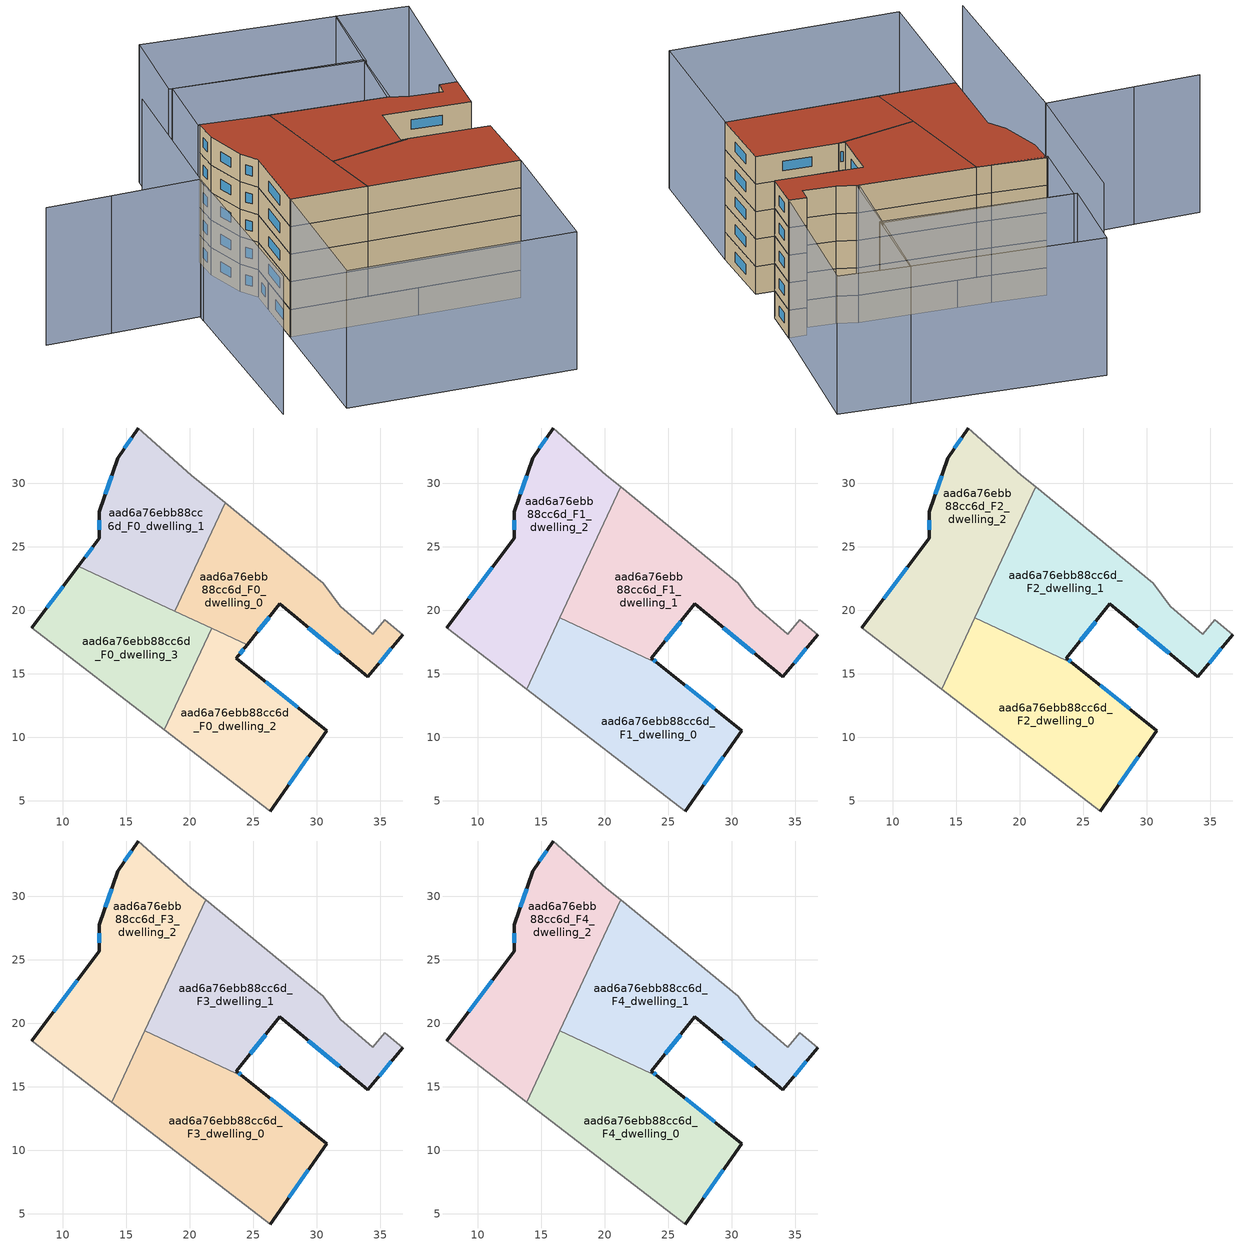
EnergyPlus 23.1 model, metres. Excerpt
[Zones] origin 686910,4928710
aad6a76ebb88cc6d_F0_dwelling_0
 floor ground (EU_floor_Construction): 30.51,22.11 31.87,20.33 34.41,18.1 35.36,19.25 36.78,18.08 34.02,14.75 27.1,20.5 24.53,17.28 18.83,19.94 22.79,28.46 z0
 wall outside (EU_wall_Construction): 24.53,17.28 27.1,20.5 34.02,14.75 36.78,18.08 z0:3
 wall to aad6a76ebb88cc6d_F0_dwelling_1 (EU_wall_Construction): 22.79,28.46 18.83,19.94 z0:3
 wall adiabatic (EU_wall_Construction): 36.78,18.08 35.36,19.25 34.41,18.1 31.87,20.33 30.51,22.11 22.79,28.46 z0:3
 wall to aad6a76ebb88cc6d_F0_dwelling_3 (EU_wall_Construction): 18.83,19.94 21.74,18.58 z0:3
 wall to aad6a76ebb88cc6d_F0_dwelling_2 (EU_wall_Construction): 21.74,18.58 24.53,17.28 z0:3
 window (EU_Window_Construction): 34.92,15.83 35.88,17 / 29.35,18.63 31.77,16.62 / 25.37,18.33 26.26,19.45 z0.98:2.02
aad6a76ebb88cc6d_F0_dwelling_1
 floor ground (EU_floor_Construction): 20.15,30.64 22.79,28.46 18.83,19.94 11.24,23.47 12.91,25.68 12.91,27.76 14.34,31.97 15.96,34.35 z0
 wall outside (EU_wall_Construction): 15.96,34.35 14.34,31.97 12.91,27.76 12.91,25.68 11.24,23.47 z0:3
 wall adiabatic (EU_wall_Construction): 22.79,28.46 20.15,30.64 15.96,34.35 z0:3
 wall to aad6a76ebb88cc6d_F0_dwelling_3 (EU_wall_Construction): 11.24,23.47 18.83,19.94 z0:3
 window (EU_Window_Construction): 13.87,30.6 13.37,29.13 / 15.43,33.57 14.86,32.74 / 12.36,24.96 11.78,24.19 / 12.91,27.08 12.91,26.35 z0.98:2.02
aad6a76ebb88cc6d_F0_dwelling_2
 floor ground (EU_floor_Construction): 24.53,17.28 23.69,16.23 30.82,10.53 26.34,4.2 18.02,10.59 21.74,18.58 z0
 wall outside (EU_wall_Construction): 26.34,4.2 30.82,10.53 23.69,16.23 24.53,17.28 z0:3
 wall to aad6a76ebb88cc6d_F0_dwelling_3 (EU_wall_Construction): 21.74,18.58 18.02,10.59 z0:3
 wall adiabatic (EU_wall_Construction): 18.02,10.59 26.34,4.2 z0:3
 window (EU_Window_Construction): 23.96,16.57 24.26,16.94 / 28.5,12.38 26.01,14.37 / 27.79,6.26 29.36,8.47 z0.98:2.02
aad6a76ebb88cc6d_F0_dwelling_3
 floor ground (EU_floor_Construction): 21.74,18.58 18.02,10.59 7.58,18.62 11.24,23.47 z0
 wall outside (EU_wall_Construction): 11.24,23.47 7.58,18.62 z0:3
 wall adiabatic (EU_wall_Construction): 7.58,18.62 18.02,10.59 z0:3
 window (EU_Window_Construction): 10.05,21.89 8.77,20.2 z0.98:2.02
aad6a76ebb88cc6d_F1_dwelling_0
 floor to aad6a76ebb88cc6d_F0_dwelling_2 (EU_floor_Construction): 30.82,10.53 26.34,4.2 18.02,10.59 21.12,17.25 24.22,15.8 z3
 floor to aad6a76ebb88cc6d_F0_dwelling_3 (EU_floor_Construction): 21.12,17.25 18.02,10.59 13.86,13.79 16.47,19.41 z3
 wall outside (EU_wall_Construction): 26.34,4.2 30.82,10.53 24.22,15.8 z3:6
 wall adiabatic (EU_wall_Construction): 13.86,13.79 26.34,4.2 z3:6
 wall to aad6a76ebb88cc6d_F1_dwelling_1 (EU_wall_Construction): 24.22,15.8 16.47,19.41 z3:6
 wall to aad6a76ebb88cc6d_F1_dwelling_2 (EU_wall_Construction): 16.47,19.41 13.86,13.79 z3:6
 window (EU_Window_Construction): 28.67,12.24 26.36,14.09 / 27.79,6.26 29.36,8.47 z3.98:5.02
aad6a76ebb88cc6d_F1_dwelling_1
 floor to aad6a76ebb88cc6d_F0_dwelling_0 (EU_floor_Construction): 30.51,22.11 31.87,20.33 34.41,18.1 35.36,19.25 36.78,18.08 34.02,14.75 27.1,20.5 24.53,17.28 18.83,19.94 22.79,28.46 z3
 floor to aad6a76ebb88cc6d_F0_dwelling_1 (EU_floor_Construction): 22.79,28.46 18.83,19.94 17.09,20.75 21.26,29.72 z3
 floor to aad6a76ebb88cc6d_F0_dwelling_2 (EU_floor_Construction): 24.53,17.28 23.69,16.23 24.22,15.8 21.12,17.25 21.74,18.58 z3
 floor to aad6a76ebb88cc6d_F0_dwelling_3 (EU_floor_Construction): 21.74,18.58 21.12,17.25 16.47,19.41 17.09,20.75 z3
 wall outside (EU_wall_Construction): 24.22,15.8 23.69,16.23 27.1,20.5 34.02,14.75 36.78,18.08 z3:6
 wall adiabatic (EU_wall_Construction): 36.78,18.08 35.36,19.25 34.41,18.1 31.87,20.33 30.51,22.11 21.27,29.72 z3:6
 wall to aad6a76ebb88cc6d_F1_dwelling_2 (EU_wall_Construction): 21.27,29.72 16.47,19.41 z3:6
 window (EU_Window_Construction): 34.92,15.83 35.88,17 / 29.35,18.63 31.77,16.62 / 24.8,17.62 25.99,19.11 / 24.05,15.94 23.86,16.09 z3.98:5.02
aad6a76ebb88cc6d_F1_dwelling_2
 floor to aad6a76ebb88cc6d_F0_dwelling_1 (EU_floor_Construction): 20.15,30.64 21.26,29.72 17.09,20.75 11.24,23.47 12.91,25.68 12.91,27.76 14.34,31.97 15.96,34.35 z3
 floor to aad6a76ebb88cc6d_F0_dwelling_3 (EU_floor_Construction): 17.09,20.75 13.86,13.79 7.58,18.62 11.24,23.47 z3
 wall outside (EU_wall_Construction): 15.96,34.35 14.34,31.97 12.91,27.76 12.91,25.68 7.58,18.62 z3:6
 wall adiabatic (EU_wall_Construction): 21.27,29.72 20.15,30.64 15.96,34.35 / 7.58,18.62 13.86,13.79 z3:6
 window (EU_Window_Construction): 13.87,30.6 13.37,29.13 / 15.43,33.57 14.86,32.74 / 11.17,23.38 9.31,20.91 / 12.91,27.08 12.91,26.35 z3.98:5.02
aad6a76ebb88cc6d_F2_dwelling_0
 floor to aad6a76ebb88cc6d_F1_dwelling_0 (EU_floor_Construction): 24.22,15.8 30.82,10.53 26.34,4.2 13.86,13.79 16.47,19.41 z6
 wall outside (EU_wall_Construction): 26.34,4.2 30.82,10.53 24.22,15.8 z6:9
 wall adiabatic (EU_wall_Construction): 13.86,13.79 26.34,4.2 z6:9
 wall to aad6a76ebb88cc6d_F2_dwelling_1 (EU_wall_Construction): 24.22,15.8 16.47,19.41 z6:9
 wall to aad6a76ebb88cc6d_F2_dwelling_2 (EU_wall_Construction): 16.47,19.41 13.86,13.79 z6:9
 window (EU_Window_Construction): 28.67,12.24 26.36,14.09 / 27.79,6.26 29.36,8.47 z6.98:8.02
aad6a76ebb88cc6d_F2_dwelling_1
 floor to aad6a76ebb88cc6d_F1_dwelling_1 (EU_floor_Construction): 30.51,22.11 31.87,20.33 34.41,18.1 35.36,19.25 36.78,18.08 34.02,14.75 27.1,20.5 23.69,16.23 24.22,15.8 16.47,19.41 21.27,29.72 z6
 wall outside (EU_wall_Construction): 24.22,15.8 23.69,16.23 27.1,20.5 34.02,14.75 36.78,18.08 z6:9
 wall adiabatic (EU_wall_Construction): 36.78,18.08 35.36,19.25 34.41,18.1 31.87,20.33 30.51,22.11 21.27,29.72 z6:9
 wall to aad6a76ebb88cc6d_F2_dwelling_2 (EU_wall_Construction): 21.27,29.72 16.47,19.41 z6:9
 window (EU_Window_Construction): 34.92,15.83 35.88,17 / 29.35,18.63 31.77,16.62 / 24.8,17.62 25.99,19.11 / 24.05,15.94 23.86,16.09 z6.98:8.02
aad6a76ebb88cc6d_F2_dwelling_2
 floor to aad6a76ebb88cc6d_F1_dwelling_2 (EU_floor_Construction): 20.15,30.64 21.27,29.72 13.86,13.79 7.58,18.62 12.91,25.68 12.91,27.76 14.34,31.97 15.96,34.35 z6
 wall outside (EU_wall_Construction): 15.96,34.35 14.34,31.97 12.91,27.76 12.91,25.68 7.58,18.62 z6:9
 wall adiabatic (EU_wall_Construction): 21.27,29.72 20.15,30.64 15.96,34.35 / 7.58,18.62 13.86,13.79 z6:9
 window (EU_Window_Construction): 13.87,30.6 13.37,29.13 / 15.43,33.57 14.86,32.74 / 11.17,23.38 9.31,20.91 / 12.91,27.08 12.91,26.35 z6.98:8.02
aad6a76ebb88cc6d_F3_dwelling_0
 floor to aad6a76ebb88cc6d_F2_dwelling_0 (EU_floor_Construction): 24.22,15.8 30.82,10.53 26.34,4.2 13.86,13.79 16.47,19.41 z9
 wall outside (EU_wall_Construction): 26.34,4.2 30.82,10.53 24.22,15.8 z9:12
 wall adiabatic (EU_wall_Construction): 13.86,13.79 26.34,4.2 z9:12
 wall to aad6a76ebb88cc6d_F3_dwelling_1 (EU_wall_Construction): 24.22,15.8 16.47,19.41 z9:12
 wall to aad6a76ebb88cc6d_F3_dwelling_2 (EU_wall_Construction): 16.47,19.41 13.86,13.79 z9:12
 window (EU_Window_Construction): 28.67,12.24 26.36,14.09 / 27.79,6.26 29.36,8.47 z9.98:11.02
aad6a76ebb88cc6d_F3_dwelling_1
 floor to aad6a76ebb88cc6d_F2_dwelling_1 (EU_floor_Construction): 30.51,22.11 31.87,20.33 34.41,18.1 35.36,19.25 36.78,18.08 34.02,14.75 27.1,20.5 23.69,16.23 24.22,15.8 16.47,19.41 21.27,29.72 z9
 wall outside (EU_wall_Construction): 24.22,15.8 23.69,16.23 27.1,20.5 34.02,14.75 36.78,18.08 z9:12
 wall adiabatic (EU_wall_Construction): 36.78,18.08 35.36,19.25 34.41,18.1 31.87,20.33 30.51,22.11 21.27,29.72 z9:12
 wall to aad6a76ebb88cc6d_F3_dwelling_2 (EU_wall_Construction): 21.27,29.72 16.47,19.41 z9:12
 window (EU_Window_Construction): 34.92,15.83 35.88,17 / 29.35,18.63 31.77,16.62 / 24.8,17.62 25.99,19.11 / 24.05,15.94 23.86,16.09 z9.98:11.02
aad6a76ebb88cc6d_F3_dwelling_2
 floor to aad6a76ebb88cc6d_F2_dwelling_2 (EU_floor_Construction): 20.15,30.64 21.27,29.72 13.86,13.79 7.58,18.62 12.91,25.68 12.91,27.76 14.34,31.97 15.96,34.35 z9
 wall outside (EU_wall_Construction): 15.96,34.35 14.34,31.97 12.91,27.76 12.91,25.68 7.58,18.62 z9:12
 wall adiabatic (EU_wall_Construction): 21.27,29.72 20.15,30.64 15.96,34.35 / 7.58,18.62 13.86,13.79 z9:12
 window (EU_Window_Construction): 13.87,30.6 13.37,29.13 / 15.43,33.57 14.86,32.74 / 11.17,23.38 9.31,20.91 / 12.91,27.08 12.91,26.35 z9.98:11.02
aad6a76ebb88cc6d_F4_dwelling_0
 floor to aad6a76ebb88cc6d_F3_dwelling_0 (EU_floor_Construction): 24.22,15.8 30.82,10.53 26.34,4.2 13.86,13.79 16.47,19.41 z12
 wall outside (EU_wall_Construction): 26.34,4.2 30.82,10.53 24.22,15.8 z12:15
 wall adiabatic (EU_wall_Construction): 13.86,13.79 26.34,4.2 z12:15
 wall to aad6a76ebb88cc6d_F4_dwelling_1 (EU_wall_Construction): 24.22,15.8 16.47,19.41 z12:15
 wall to aad6a76ebb88cc6d_F4_dwelling_2 (EU_wall_Construction): 16.47,19.41 13.86,13.79 z12:15
 window (EU_Window_Construction): 28.67,12.24 26.36,14.09 / 27.79,6.26 29.36,8.47 z12.98:14.02
 roof outside (EU_roof_Construction): 26.34,4.2 30.82,10.53 24.22,15.8 16.47,19.41 13.86,13.79 z15
aad6a76ebb88cc6d_F4_dwelling_1
 floor to aad6a76ebb88cc6d_F3_dwelling_1 (EU_floor_Construction): 30.51,22.11 31.87,20.33 34.41,18.1 35.36,19.25 36.78,18.08 34.02,14.75 27.1,20.5 23.69,16.23 24.22,15.8 16.47,19.41 21.27,29.72 z12
 wall outside (EU_wall_Construction): 24.22,15.8 23.69,16.23 27.1,20.5 34.02,14.75 36.78,18.08 z12:15
 wall adiabatic (EU_wall_Construction): 36.78,18.08 35.36,19.25 34.41,18.1 31.87,20.33 30.51,22.11 21.27,29.72 z12:15
 wall to aad6a76ebb88cc6d_F4_dwelling_2 (EU_wall_Construction): 21.27,29.72 16.47,19.41 z12:15
 window (EU_Window_Construction): 34.92,15.83 35.88,17 / 29.35,18.63 31.77,16.62 / 24.8,17.62 25.99,19.11 / 24.05,15.94 23.86,16.09 z12.98:14.02
 roof outside (EU_roof_Construction): 34.02,14.75 36.78,18.08 35.36,19.25 34.41,18.1 31.87,20.33 30.51,22.11 21.27,29.72 16.47,19.41 24.22,15.8 23.69,16.23 27.1,20.5 z15
aad6a76ebb88cc6d_F4_dwelling_2
 floor to aad6a76ebb88cc6d_F3_dwelling_2 (EU_floor_Construction): 20.15,30.64 21.27,29.72 13.86,13.79 7.58,18.62 12.91,25.68 12.91,27.76 14.34,31.97 15.96,34.35 z12
 wall outside (EU_wall_Construction): 15.96,34.35 14.34,31.97 12.91,27.76 12.91,25.68 7.58,18.62 z12:15
 wall adiabatic (EU_wall_Construction): 21.27,29.72 20.15,30.64 15.96,34.35 / 7.58,18.62 13.86,13.79 z12:15
 window (EU_Window_Construction): 13.87,30.6 13.37,29.13 / 15.43,33.57 14.86,32.74 / 11.17,23.38 9.31,20.91 / 12.91,27.08 12.91,26.35 z12.98:14.02
 roof outside (EU_roof_Construction): 13.86,13.79 21.27,29.72 20.15,30.64 15.96,34.35 14.34,31.97 12.91,27.76 12.91,25.68 7.58,18.62 z15
shading: -0.99,33.6 6.45,28.19 / 6.45,28.19 -6.29,10.66 / -6.52,37.61 -0.99,33.62 / 17.47,41.84 5.94,27.55 / 7.58,18.62 26.34,4.2 / 26.34,4.2 16.72,-8.32 / 16.72,-8.32 -2.04,6.1 / -2.04,6.1 7.58,18.62 / 30.21,21.77 42.05,35.32 / 42.05,35.32 47.61,30.47 / 47.61,30.47 35.77,16.91 / 35.77,16.91 30.21,21.77 / 20.88,40.57 35.87,28.15 / 35.87,28.15 30.69,21.9 / 30.69,21.9 15.7,34.32 / 15.7,34.32 20.88,40.57 / 35.81,27.88 20.63,40.78 / 20.63,40.78 26.89,48.14 / 26.89,48.14 42.07,35.24 / 42.07,35.24 35.81,27.88 z0:15
[Building]
EU S2 Campaign: North Axis=0; Terrain=City; Solar Distribution=FullExterior
[Site:Location]
Bologna: Latitude=44.5; Longitude=11.25; Time Zone=1; Elevation=37
[SizingPeriod:WeatherFileDays]
AnnualSizingPeriod: Begin Month=1; Begin Day of Month=1; End Month=12; End Day of Month=31; Day of Week for Start Day=Monday; Use Weather File Daylight Saving Period=No; Use Weather File Rain and Snow Indicators=No
[MATERIAL]
EU_InternalMass_Material: Roughness=MediumRough; Thickness=0.1; Conductivity=1; Density=1800; Specific Heat=900; Thermal Absorptance=0.9; Solar Absorptance=0.7; Visible Absorptance=0.7
[MATERIAL:NOMASS] Roughness=MediumRough; Thermal Absorptance=0.9; Solar Absorptance=0.7; Visible Absorptance=0.7
Name | Thermal Resistance
EU_wall_NoMass | 0.905828
EU_roof_NoMass | 0.37593
EU_floor_NoMass | 0.67114
[WINDOWMATERIAL:SIMPLEGLAZINGSYSTEM]
EU_Window_SimpleGlazing: UFactor=4.52486; Solar Heat Gain Coefficient=0.85; Visible Transmittance=0.85
[CONSTRUCTION]
EU_wall_Construction: EU_wall_NoMass
EU_roof_Construction: EU_roof_NoMass
EU_floor_Construction: EU_floor_NoMass
EU_InternalMass_Construction: EU_InternalMass_Material
EU_Window_Construction: EU_Window_SimpleGlazing
[ZONE] Type=1; Multiplier=1; Ceiling Height=autocalculate; Floor Area=autocalculate; Part of Total Floor Area=Yes
Name | Volume
aad6a76ebb88cc6d_F0_dwelling_0; aad6a76ebb88cc6d_F0_dwelling_1 | 273.22
aad6a76ebb88cc6d_F1_dwelling_0; aad6a76ebb88cc6d_F2_dwelling_0; aad6a76ebb88cc6d_F3_dwelling_0; aad6a76ebb88cc6d_F4_dwelling_0 | 364.274
aad6a76ebb88cc6d_F1_dwelling_1; aad6a76ebb88cc6d_F2_dwelling_1; aad6a76ebb88cc6d_F3_dwelling_1; aad6a76ebb88cc6d_F4_dwelling_1 | 364.303
aad6a76ebb88cc6d_F0_dwelling_2 | 273.213
aad6a76ebb88cc6d_F1_dwelling_2; aad6a76ebb88cc6d_F2_dwelling_2; aad6a76ebb88cc6d_F3_dwelling_2; aad6a76ebb88cc6d_F4_dwelling_2 | 364.258
aad6a76ebb88cc6d_F0_dwelling_3 | 273.21
[INTERNALMASS] Construction=EU_InternalMass_Construction
Name | Zone or ZoneList | Surface Area
aad6a76ebb88cc6d_F0_dwelling_0_EU_InternalMass | aad6a76ebb88cc6d_F0_dwelling_0 | 91.0732
aad6a76ebb88cc6d_F0_dwelling_1_EU_InternalMass | aad6a76ebb88cc6d_F0_dwelling_1 | 91.0736
aad6a76ebb88cc6d_F0_dwelling_2_EU_InternalMass | aad6a76ebb88cc6d_F0_dwelling_2 | 91.0713
aad6a76ebb88cc6d_F0_dwelling_3_EU_InternalMass | aad6a76ebb88cc6d_F0_dwelling_3 | 91.0704
aad6a76ebb88cc6d_F1_dwelling_0_EU_InternalMass | aad6a76ebb88cc6d_F1_dwelling_0 | 121.426
aad6a76ebb88cc6d_F1_dwelling_1_EU_InternalMass | aad6a76ebb88cc6d_F1_dwelling_1 | 121.435
aad6a76ebb88cc6d_F1_dwelling_2_EU_InternalMass | aad6a76ebb88cc6d_F1_dwelling_2 | 121.42
aad6a76ebb88cc6d_F2_dwelling_0_EU_InternalMass | aad6a76ebb88cc6d_F2_dwelling_0 | 121.426
aad6a76ebb88cc6d_F2_dwelling_1_EU_InternalMass | aad6a76ebb88cc6d_F2_dwelling_1 | 121.435
aad6a76ebb88cc6d_F2_dwelling_2_EU_InternalMass | aad6a76ebb88cc6d_F2_dwelling_2 | 121.42
aad6a76ebb88cc6d_F3_dwelling_0_EU_InternalMass | aad6a76ebb88cc6d_F3_dwelling_0 | 121.426
aad6a76ebb88cc6d_F3_dwelling_1_EU_InternalMass | aad6a76ebb88cc6d_F3_dwelling_1 | 121.435
aad6a76ebb88cc6d_F3_dwelling_2_EU_InternalMass | aad6a76ebb88cc6d_F3_dwelling_2 | 121.42
aad6a76ebb88cc6d_F4_dwelling_0_EU_InternalMass | aad6a76ebb88cc6d_F4_dwelling_0 | 121.426
aad6a76ebb88cc6d_F4_dwelling_1_EU_InternalMass | aad6a76ebb88cc6d_F4_dwelling_1 | 121.435
aad6a76ebb88cc6d_F4_dwelling_2_EU_InternalMass | aad6a76ebb88cc6d_F4_dwelling_2 | 121.42
[OTHEREQUIPMENT] Fuel Type=Electricity; Design Level Calculation Method=Watts/Area; Power per Zone Floor Area=1; Fraction Latent=0; Fraction Radiant=0; Fraction Lost=0; Carbon Dioxide Generation Rate=0; EndUse Subcategory=EU_Step8_InternalGains
Name | Zone or ZoneList or Space or SpaceList | Schedule
EU_Step8_InternalGain_aad6a76ebb88cc6d_F0_dwelling_0_f000 | aad6a76ebb88cc6d_F0_dwelling_0 | EU_Step8_GainSchedule_aad6a76ebb88cc6d_F0_dwelling_0_f000
EU_Step8_InternalGain_aad6a76ebb88cc6d_F0_dwelling_1_f000 | aad6a76ebb88cc6d_F0_dwelling_1 | EU_Step8_GainSchedule_aad6a76ebb88cc6d_F0_dwelling_1_f000
EU_Step8_InternalGain_aad6a76ebb88cc6d_F0_dwelling_2_f000 | aad6a76ebb88cc6d_F0_dwelling_2 | EU_Step8_GainSchedule_aad6a76ebb88cc6d_F0_dwelling_2_f000
EU_Step8_InternalGain_aad6a76ebb88cc6d_F0_dwelling_3_f000 | aad6a76ebb88cc6d_F0_dwelling_3 | EU_Step8_GainSchedule_aad6a76ebb88cc6d_F0_dwelling_3_f000
EU_Step8_InternalGain_aad6a76ebb88cc6d_F1_dwelling_0_f000 | aad6a76ebb88cc6d_F1_dwelling_0 | EU_Step8_GainSchedule_aad6a76ebb88cc6d_F1_dwelling_0_f000
EU_Step8_InternalGain_aad6a76ebb88cc6d_F1_dwelling_1_f000 | aad6a76ebb88cc6d_F1_dwelling_1 | EU_Step8_GainSchedule_aad6a76ebb88cc6d_F1_dwelling_1_f000
EU_Step8_InternalGain_aad6a76ebb88cc6d_F1_dwelling_2_f000 | aad6a76ebb88cc6d_F1_dwelling_2 | EU_Step8_GainSchedule_aad6a76ebb88cc6d_F1_dwelling_2_f000
EU_Step8_InternalGain_aad6a76ebb88cc6d_F2_dwelling_0_f000 | aad6a76ebb88cc6d_F2_dwelling_0 | EU_Step8_GainSchedule_aad6a76ebb88cc6d_F2_dwelling_0_f000
EU_Step8_InternalGain_aad6a76ebb88cc6d_F2_dwelling_1_f000 | aad6a76ebb88cc6d_F2_dwelling_1 | EU_Step8_GainSchedule_aad6a76ebb88cc6d_F2_dwelling_1_f000
EU_Step8_InternalGain_aad6a76ebb88cc6d_F2_dwelling_2_f000 | aad6a76ebb88cc6d_F2_dwelling_2 | EU_Step8_GainSchedule_aad6a76ebb88cc6d_F2_dwelling_2_f000
EU_Step8_InternalGain_aad6a76ebb88cc6d_F3_dwelling_0_f000 | aad6a76ebb88cc6d_F3_dwelling_0 | EU_Step8_GainSchedule_aad6a76ebb88cc6d_F3_dwelling_0_f000
EU_Step8_InternalGain_aad6a76ebb88cc6d_F3_dwelling_1_f000 | aad6a76ebb88cc6d_F3_dwelling_1 | EU_Step8_GainSchedule_aad6a76ebb88cc6d_F3_dwelling_1_f000
EU_Step8_InternalGain_aad6a76ebb88cc6d_F3_dwelling_2_f000 | aad6a76ebb88cc6d_F3_dwelling_2 | EU_Step8_GainSchedule_aad6a76ebb88cc6d_F3_dwelling_2_f000
EU_Step8_InternalGain_aad6a76ebb88cc6d_F4_dwelling_0_f000 | aad6a76ebb88cc6d_F4_dwelling_0 | EU_Step8_GainSchedule_aad6a76ebb88cc6d_F4_dwelling_0_f000
EU_Step8_InternalGain_aad6a76ebb88cc6d_F4_dwelling_1_f000 | aad6a76ebb88cc6d_F4_dwelling_1 | EU_Step8_GainSchedule_aad6a76ebb88cc6d_F4_dwelling_1_f000
EU_Step8_InternalGain_aad6a76ebb88cc6d_F4_dwelling_2_f000 | aad6a76ebb88cc6d_F4_dwelling_2 | EU_Step8_GainSchedule_aad6a76ebb88cc6d_F4_dwelling_2_f000
[ZONEVENTILATION:DESIGNFLOWRATE] Schedule=EU_AlwaysOn; Design Flow Rate Calculation Method=AirChanges/Hour; Air Changes per Hour=0.73129; Ventilation Type=Natural; Fan Pressure Rise=0; Fan Total Efficiency=1; Constant Term Coefficient=1; Temperature Term Coefficient=0; Velocity Term Coefficient=0; Velocity Squared Term Coefficient=0; Minimum Indoor Temperature=-100; Maximum Indoor Temperature=100; Delta Temperature=-100; Minimum Outdoor Temperature=-100; Maximum Outdoor Temperature=100; Maximum Wind Speed=40
Name | Zone or ZoneList or Space or SpaceList
EU_ConstantAir_aad6a76ebb88cc6d_F0_dwelling_0 | aad6a76ebb88cc6d_F0_dwelling_0
EU_ConstantAir_aad6a76ebb88cc6d_F0_dwelling_1 | aad6a76ebb88cc6d_F0_dwelling_1
EU_ConstantAir_aad6a76ebb88cc6d_F0_dwelling_2 | aad6a76ebb88cc6d_F0_dwelling_2
EU_ConstantAir_aad6a76ebb88cc6d_F0_dwelling_3 | aad6a76ebb88cc6d_F0_dwelling_3
EU_ConstantAir_aad6a76ebb88cc6d_F1_dwelling_0 | aad6a76ebb88cc6d_F1_dwelling_0
EU_ConstantAir_aad6a76ebb88cc6d_F1_dwelling_1 | aad6a76ebb88cc6d_F1_dwelling_1
EU_ConstantAir_aad6a76ebb88cc6d_F1_dwelling_2 | aad6a76ebb88cc6d_F1_dwelling_2
EU_ConstantAir_aad6a76ebb88cc6d_F2_dwelling_0 | aad6a76ebb88cc6d_F2_dwelling_0
EU_ConstantAir_aad6a76ebb88cc6d_F2_dwelling_1 | aad6a76ebb88cc6d_F2_dwelling_1
EU_ConstantAir_aad6a76ebb88cc6d_F2_dwelling_2 | aad6a76ebb88cc6d_F2_dwelling_2
EU_ConstantAir_aad6a76ebb88cc6d_F3_dwelling_0 | aad6a76ebb88cc6d_F3_dwelling_0
EU_ConstantAir_aad6a76ebb88cc6d_F3_dwelling_1 | aad6a76ebb88cc6d_F3_dwelling_1
EU_ConstantAir_aad6a76ebb88cc6d_F3_dwelling_2 | aad6a76ebb88cc6d_F3_dwelling_2
EU_ConstantAir_aad6a76ebb88cc6d_F4_dwelling_0 | aad6a76ebb88cc6d_F4_dwelling_0
EU_ConstantAir_aad6a76ebb88cc6d_F4_dwelling_1 | aad6a76ebb88cc6d_F4_dwelling_1
EU_ConstantAir_aad6a76ebb88cc6d_F4_dwelling_2 | aad6a76ebb88cc6d_F4_dwelling_2
[HVACTEMPLATE:THERMOSTAT] Constant Heating Setpoint=20; Constant Cooling Setpoint=50
EU_HeatOnly_aad6a76ebb88cc6d_F0_dwelling_0; EU_HeatOnly_aad6a76ebb88cc6d_F0_dwelling_1; EU_HeatOnly_aad6a76ebb88cc6d_F0_dwelling_2; EU_HeatOnly_aad6a76ebb88cc6d_F0_dwelling_3; EU_HeatOnly_aad6a76ebb88cc6d_F1_dwelling_0; EU_HeatOnly_aad6a76ebb88cc6d_F1_dwelling_1; EU_HeatOnly_aad6a76ebb88cc6d_F1_dwelling_2; EU_HeatOnly_aad6a76ebb88cc6d_F2_dwelling_0; EU_HeatOnly_aad6a76ebb88cc6d_F2_dwelling_1; EU_HeatOnly_aad6a76ebb88cc6d_F2_dwelling_2; EU_HeatOnly_aad6a76ebb88cc6d_F3_dwelling_0; EU_HeatOnly_aad6a76ebb88cc6d_F3_dwelling_1; EU_HeatOnly_aad6a76ebb88cc6d_F3_dwelling_2; EU_HeatOnly_aad6a76ebb88cc6d_F4_dwelling_0; EU_HeatOnly_aad6a76ebb88cc6d_F4_dwelling_1; EU_HeatOnly_aad6a76ebb88cc6d_F4_dwelling_2
[HVACTEMPLATE:ZONE:IDEALLOADSAIRSYSTEM] System Availability Schedule=EU_AlwaysOn; Maximum Heating Supply Air Temperature=50; Minimum Cooling Supply Air Temperature=13; Maximum Heating Supply Air Humidity Ratio=0.0156; Minimum Cooling Supply Air Humidity Ratio=0.0077; Heating Limit=NoLimit; Cooling Limit=NoLimit; Heating Availability Schedule=EU_AlwaysOn; Cooling Availability Schedule=EU_CoolingOff; Dehumidification Control Type=ConstantSensibleHeatRatio; Cooling Sensible Heat Ratio=0.7; Dehumidification Setpoint=60; Humidification Control Type=None; Humidification Setpoint=30; Outdoor Air Method=None; Outdoor Air Flow Rate per Person=0.00944; Outdoor Air Flow Rate per Zone Floor Area=0; Outdoor Air Flow Rate per Zone=0; Demand Controlled Ventilation Type=None; Outdoor Air Economizer Type=NoEconomizer; Heat Recovery Type=None; Sensible Heat Recovery Effectiveness=0.7; Latent Heat Recovery Effectiveness=0.65
Name | Template Thermostat
aad6a76ebb88cc6d_F0_dwelling_0 | EU_HeatOnly_aad6a76ebb88cc6d_F0_dwelling_0
aad6a76ebb88cc6d_F0_dwelling_1 | EU_HeatOnly_aad6a76ebb88cc6d_F0_dwelling_1
aad6a76ebb88cc6d_F0_dwelling_2 | EU_HeatOnly_aad6a76ebb88cc6d_F0_dwelling_2
aad6a76ebb88cc6d_F0_dwelling_3 | EU_HeatOnly_aad6a76ebb88cc6d_F0_dwelling_3
aad6a76ebb88cc6d_F1_dwelling_0 | EU_HeatOnly_aad6a76ebb88cc6d_F1_dwelling_0
aad6a76ebb88cc6d_F1_dwelling_1 | EU_HeatOnly_aad6a76ebb88cc6d_F1_dwelling_1
aad6a76ebb88cc6d_F1_dwelling_2 | EU_HeatOnly_aad6a76ebb88cc6d_F1_dwelling_2
aad6a76ebb88cc6d_F2_dwelling_0 | EU_HeatOnly_aad6a76ebb88cc6d_F2_dwelling_0
aad6a76ebb88cc6d_F2_dwelling_1 | EU_HeatOnly_aad6a76ebb88cc6d_F2_dwelling_1
aad6a76ebb88cc6d_F2_dwelling_2 | EU_HeatOnly_aad6a76ebb88cc6d_F2_dwelling_2
aad6a76ebb88cc6d_F3_dwelling_0 | EU_HeatOnly_aad6a76ebb88cc6d_F3_dwelling_0
aad6a76ebb88cc6d_F3_dwelling_1 | EU_HeatOnly_aad6a76ebb88cc6d_F3_dwelling_1
aad6a76ebb88cc6d_F3_dwelling_2 | EU_HeatOnly_aad6a76ebb88cc6d_F3_dwelling_2
aad6a76ebb88cc6d_F4_dwelling_0 | EU_HeatOnly_aad6a76ebb88cc6d_F4_dwelling_0
aad6a76ebb88cc6d_F4_dwelling_1 | EU_HeatOnly_aad6a76ebb88cc6d_F4_dwelling_1
aad6a76ebb88cc6d_F4_dwelling_2 | EU_HeatOnly_aad6a76ebb88cc6d_F4_dwelling_2
[SIZING:ZONE] Zone Cooling Design Supply Air Temperature Input Method=SupplyAirTemperature; Zone Cooling Design Supply Air Temperature=13; Zone Heating Design Supply Air Temperature Input Method=SupplyAirTemperature; Zone Heating Design Supply Air Temperature=50; Zone Cooling Design Supply Air Humidity Ratio=0.008; Zone Heating Design Supply Air Humidity Ratio=0.008; Cooling Design Air Flow Method=DesignDay; Cooling Design Air Flow Rate=0; Cooling Minimum Air Flow per Zone Floor Area=0.000762; Cooling Minimum Air Flow=0; Cooling Minimum Air Flow Fraction=0.2; Heating Design Air Flow Method=DesignDay; Heating Design Air Flow Rate=0; Heating Maximum Air Flow per Zone Floor Area=0.002032; Heating Maximum Air Flow=0.141576; Heating Maximum Air Flow Fraction=0.3; Account for Dedicated Outdoor Air System=No; Dedicated Outdoor Air System Control Strategy=NeutralSupplyAir; Dedicated Outdoor Air Low Setpoint Temperature for Design=autosize; Dedicated Outdoor Air High Setpoint Temperature for Design=autosize; Zone Load Sizing Method=Sensible Load Only No Latent Load; Zone Latent Cooling Design Supply Air Humidity Ratio Input Method=HumidityRatioDifference; Zone Cooling Design Supply Air Humidity Ratio Difference=0.005; Zone Latent Heating Design Supply Air Humidity Ratio Input Method=HumidityRatioDifference; Zone Humidification Design Supply Air Humidity Ratio Difference=0.005
aad6a76ebb88cc6d_F0_dwelling_0; aad6a76ebb88cc6d_F0_dwelling_1; aad6a76ebb88cc6d_F0_dwelling_2; aad6a76ebb88cc6d_F0_dwelling_3; aad6a76ebb88cc6d_F1_dwelling_0; aad6a76ebb88cc6d_F1_dwelling_1; aad6a76ebb88cc6d_F1_dwelling_2; aad6a76ebb88cc6d_F2_dwelling_0; aad6a76ebb88cc6d_F2_dwelling_1; aad6a76ebb88cc6d_F2_dwelling_2; aad6a76ebb88cc6d_F3_dwelling_0; aad6a76ebb88cc6d_F3_dwelling_1; aad6a76ebb88cc6d_F3_dwelling_2; aad6a76ebb88cc6d_F4_dwelling_0; aad6a76ebb88cc6d_F4_dwelling_1; aad6a76ebb88cc6d_F4_dwelling_2
[SCHEDULE:CONSTANT]
Name | Hourly Value
EU_AlwaysOn | 1
EU_CoolingOff | 0
[SCHEDULE:FILE] Column Number=1; Rows to Skip at Top=0; Number of Hours of Data=8760; Column Separator=Comma; Interpolate to Timestep=No; Minutes per Item=60; Adjust Schedule for Daylight Savings=Yes
Name | File
EU_Step8_GainSchedule_aad6a76ebb88cc6d_F0_dwelling_0_f000 | ../../schedules/aad6a76ebb88cc6d/aad6a76ebb88cc6d_F0_dwelling_0_f000_gain.csv
EU_Step8_GainSchedule_aad6a76ebb88cc6d_F0_dwelling_1_f000 | ../../schedules/aad6a76ebb88cc6d/aad6a76ebb88cc6d_F0_dwelling_1_f000_gain.csv
EU_Step8_GainSchedule_aad6a76ebb88cc6d_F0_dwelling_2_f000 | ../../schedules/aad6a76ebb88cc6d/aad6a76ebb88cc6d_F0_dwelling_2_f000_gain.csv
EU_Step8_GainSchedule_aad6a76ebb88cc6d_F0_dwelling_3_f000 | ../../schedules/aad6a76ebb88cc6d/aad6a76ebb88cc6d_F0_dwelling_3_f000_gain.csv
EU_Step8_GainSchedule_aad6a76ebb88cc6d_F1_dwelling_0_f000 | ../../schedules/aad6a76ebb88cc6d/aad6a76ebb88cc6d_F1_dwelling_0_f000_gain.csv
EU_Step8_GainSchedule_aad6a76ebb88cc6d_F1_dwelling_1_f000 | ../../schedules/aad6a76ebb88cc6d/aad6a76ebb88cc6d_F1_dwelling_1_f000_gain.csv
EU_Step8_GainSchedule_aad6a76ebb88cc6d_F1_dwelling_2_f000 | ../../schedules/aad6a76ebb88cc6d/aad6a76ebb88cc6d_F1_dwelling_2_f000_gain.csv
EU_Step8_GainSchedule_aad6a76ebb88cc6d_F2_dwelling_0_f000 | ../../schedules/aad6a76ebb88cc6d/aad6a76ebb88cc6d_F2_dwelling_0_f000_gain.csv
EU_Step8_GainSchedule_aad6a76ebb88cc6d_F2_dwelling_1_f000 | ../../schedules/aad6a76ebb88cc6d/aad6a76ebb88cc6d_F2_dwelling_1_f000_gain.csv
EU_Step8_GainSchedule_aad6a76ebb88cc6d_F2_dwelling_2_f000 | ../../schedules/aad6a76ebb88cc6d/aad6a76ebb88cc6d_F2_dwelling_2_f000_gain.csv
EU_Step8_GainSchedule_aad6a76ebb88cc6d_F3_dwelling_0_f000 | ../../schedules/aad6a76ebb88cc6d/aad6a76ebb88cc6d_F3_dwelling_0_f000_gain.csv
EU_Step8_GainSchedule_aad6a76ebb88cc6d_F3_dwelling_1_f000 | ../../schedules/aad6a76ebb88cc6d/aad6a76ebb88cc6d_F3_dwelling_1_f000_gain.csv
EU_Step8_GainSchedule_aad6a76ebb88cc6d_F3_dwelling_2_f000 | ../../schedules/aad6a76ebb88cc6d/aad6a76ebb88cc6d_F3_dwelling_2_f000_gain.csv
EU_Step8_GainSchedule_aad6a76ebb88cc6d_F4_dwelling_0_f000 | ../../schedules/aad6a76ebb88cc6d/aad6a76ebb88cc6d_F4_dwelling_0_f000_gain.csv
EU_Step8_GainSchedule_aad6a76ebb88cc6d_F4_dwelling_1_f000 | ../../schedules/aad6a76ebb88cc6d/aad6a76ebb88cc6d_F4_dwelling_1_f000_gain.csv
EU_Step8_GainSchedule_aad6a76ebb88cc6d_F4_dwelling_2_f000 | ../../schedules/aad6a76ebb88cc6d/aad6a76ebb88cc6d_F4_dwelling_2_f000_gain.csv
